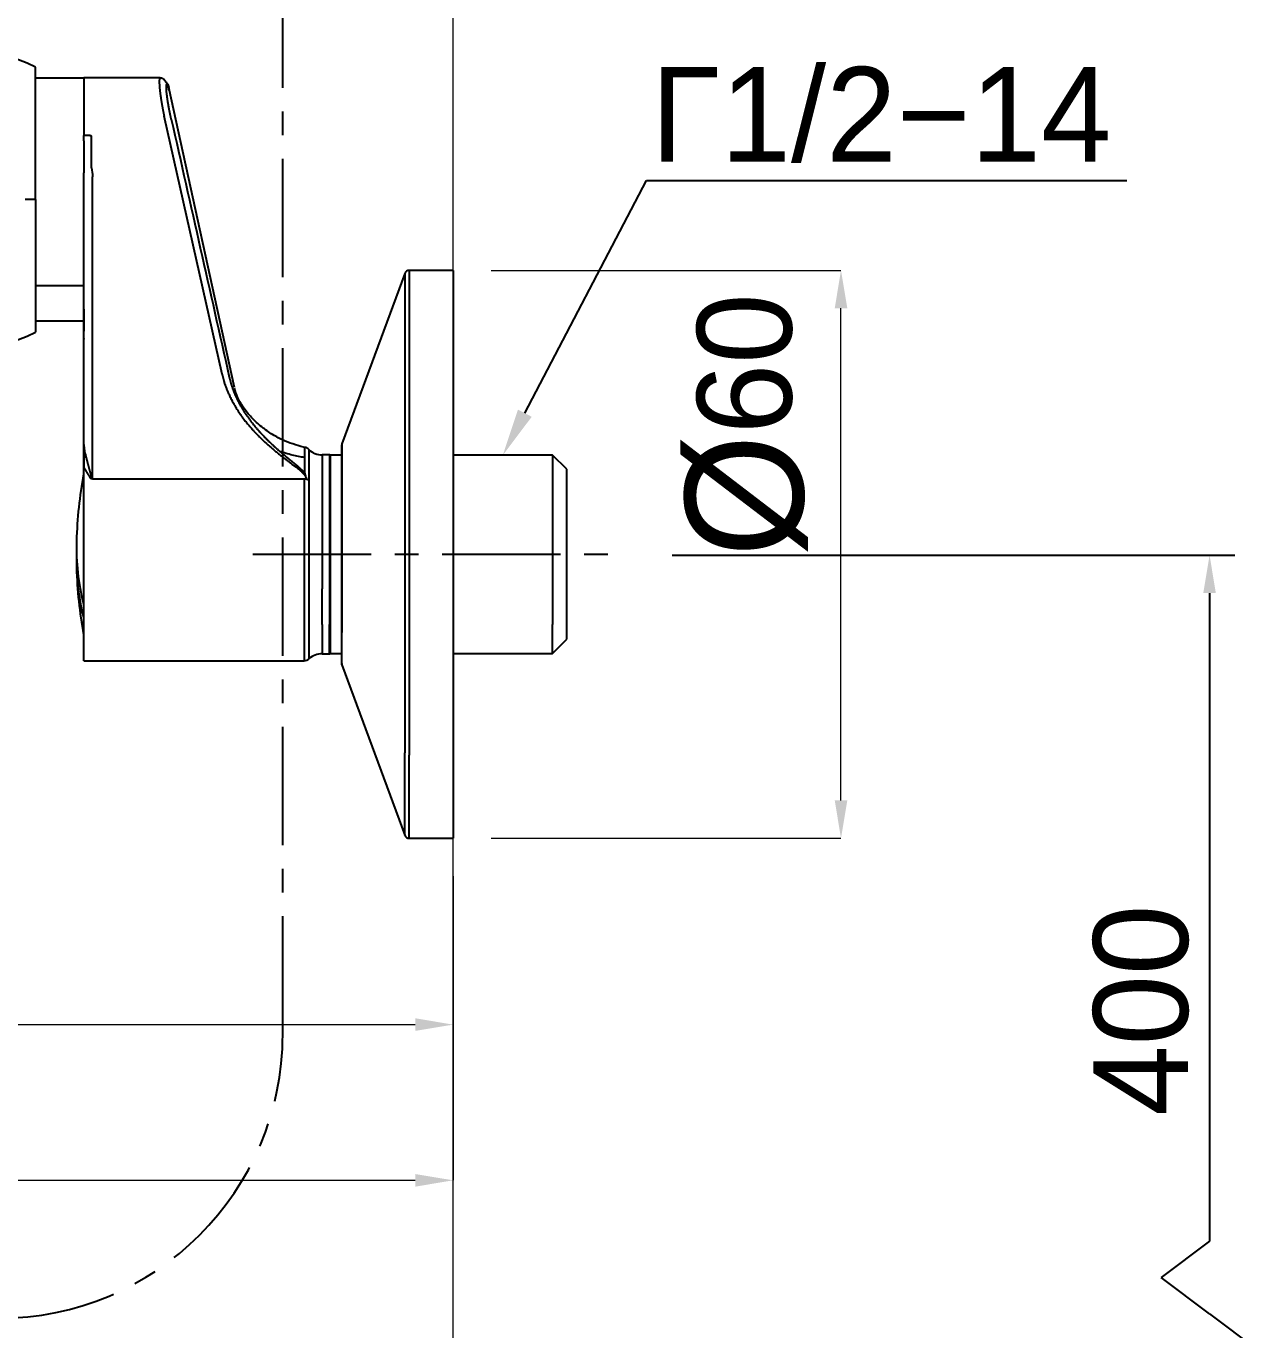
# Model space of a CAD drawing. Extents: x 1171 to 2300, y 0 to 827.
# Drawn here: x 1924.1 to 2054.2, y 131.1 to 268.8 of the extents above; entities that cross this region are included whole.
import ezdxf
from ezdxf import colors
from ezdxf.entities.mleader import LeaderData, LeaderLine
from ezdxf.math import Vec2, Vec3

# ---------------------------------------------------------------- set-up
doc = ezdxf.new("R2010")
doc.units = 0
doc.header["$LTSCALE"] = 10
doc.header["$MEASUREMENT"] = 0
doc.header["$PDMODE"] = 3
doc.header["$PDSIZE"] = -10
doc.linetypes.add('CENTER', pattern=[2, 1.25, -0.25, 0.25, -0.25])
doc.layers.get('0').update_dxf_attribs({"linetype": 'CONTINUOUS'})
doc.layers.get('DEFPOINTS').update_dxf_attribs({"linetype": 'CONTINUOUS'})
doc.layers.add('1', color=7, linetype='CONTINUOUS')
doc.layers.add('치수선', color=7, linetype='CONTINUOUS', lineweight=20)
doc.styles.add('Daelim Dimension', font='')
doc.styles.get("Standard").update_dxf_attribs({"font": 'SYMBOL'})
doc.styles.get('Daelim Dimension').set_extended_font_data('나눔고딕')
doc.dimstyles.new('DEFAULT', dxfattribs={"dimscale": 2, "dimtxt": 2, "dimasz": 2, "dimexe": 0, "dimexo": 2, "dimgap": 1, "dimtad": 1, "dimdec": 1, "dimzin": 9, "dimdsep": 46, "dimtxsty": 'Daelim Dimension', "dimcen": 0.5, "dimclrd": 252, "dimclre": 252, "dimclrt": 3, "dimadec": 1, "dimazin": 0, "dimtfac": 1, "dimtdec": 1, "dimtix": 1, "dimtmove": 0, "dimatfit": 3, "dimfxl": 1, "dimtolj": 1, "dimtzin": 1, "dimlwd": 9, "dimlwe": 9, "dimarcsym": 0})

# ---------------------------------------------------------------- blocks, each defined once
blk = doc.blocks.new('*D3')
at = {"color": 5, "lineweight": 9, "ltscale": 0.5, "transparency": 16777216}
for p, q in [((1973.25, 243), (2010.21, 243)), ((2010.21, 187), (2010.21, 239)), ((1973.25, 183), (2010.21, 183))]:
    blk.add_line(p, q, dxfattribs=at)
at = {"color": 5, "ltscale": 0.5, "transparency": 16777216}
for points in [[(2009.55, 239), (2010.88, 239), (2010.21, 243)], [(2009.55, 187), (2010.88, 187), (2010.21, 183)]]:
    blk.add_solid(points, dxfattribs=at)
at = {"layer": 'DEFPOINTS', "color": 0, "ltscale": 0.5, "transparency": 16777216}
for p in [(1969.25, 243), (2010.21, 243), (1969.25, 183)]:
    blk.add_point(p, dxfattribs=at)
at = {"color": 7, "ltscale": 0.5, "transparency": 16777216, "insert": (2000.23, 226.63), "char_height": 10, "attachment_point": 5, "rotation": 90, "style": 'Daelim Dimension'}
blk.add_mtext('\\A1;{\\H1.25x;\\C256;Ø}60', dxfattribs=at)
blk = doc.blocks.new('*D4')
at = {"color": 5, "lineweight": 9, "ltscale": 0.5, "transparency": 16777216}
for p, q in [((1829.85, 228.28), (1829.85, 163.31)), ((1969.25, 179), (1969.25, 163.31)), ((1833.85, 163.31), (1965.25, 163.31))]:
    blk.add_line(p, q, dxfattribs=at)
at = {"color": 5, "ltscale": 0.5, "transparency": 16777216}
for points in [[(1833.85, 163.98), (1833.85, 162.65), (1829.85, 163.31)], [(1965.25, 163.98), (1965.25, 162.65), (1969.25, 163.31)]]:
    blk.add_solid(points, dxfattribs=at)
at = {"layer": 'DEFPOINTS', "color": 0, "ltscale": 0.5, "transparency": 16777216}
for p in [(1829.85, 232.28), (1969.25, 183), (1969.25, 163.31)]:
    blk.add_point(p, dxfattribs=at)
at = {"color": 7, "ltscale": 0.5, "transparency": 16777216, "insert": (1899.55, 171.01), "char_height": 10, "attachment_point": 5, "style": 'Daelim Dimension'}
blk.add_mtext('\\A1;139.5', dxfattribs=at)
blk = doc.blocks.new('*D5')
at = {"color": 5, "lineweight": 9, "ltscale": 0.5, "transparency": 16777216}
for p, q in [((1787.33, 243.56), (1787.33, 146.86)), ((1969.25, 179), (1969.25, 146.86)), ((1791.33, 146.86), (1965.25, 146.86))]:
    blk.add_line(p, q, dxfattribs=at)
at = {"color": 5, "ltscale": 0.5, "transparency": 16777216}
for points in [[(1791.33, 147.52), (1791.33, 146.19), (1787.33, 146.86)], [(1965.25, 147.52), (1965.25, 146.19), (1969.25, 146.86)]]:
    blk.add_solid(points, dxfattribs=at)
at = {"layer": 'DEFPOINTS', "color": 0, "ltscale": 0.5, "transparency": 16777216}
for p in [(1787.33, 247.56), (1969.25, 183), (1969.25, 146.86)]:
    blk.add_point(p, dxfattribs=at)
at = {"color": 7, "ltscale": 0.5, "transparency": 16777216, "insert": (1878.29, 154.3), "char_height": 10, "attachment_point": 5, "style": 'Daelim Dimension'}
blk.add_mtext('\\A1;182', dxfattribs=at)

msp = doc.modelspace()

# ---------------------------------------------------------------- linework, layer by layer
at = {"ltscale": 0.5}
msp.add_line((1981.25, 204.02), (1981.25, 221.98), dxfattribs=at)
at = {"color": 5, "ltscale": 0.5}
for p, q in [((1992.39, 212.9), (2051.79, 212.9)), ((2049.14, 208.9), (2049.14, 140.43)), ((2049.14, 140.43), (2044.03, 136.6)), ((2049.14, 132.76), (2044.03, 136.6)), ((2049.14, 132.76), (2054.24, 128.92))]:
    msp.add_line(p, q, dxfattribs=at)
msp.add_solid([(2048.47, 208.9), (2049.8, 208.9), (2049.14, 212.9)], dxfattribs=at)
at = {"layer": '1', "color": 1, "linetype": 'CENTER', "lineweight": -3}
for p, q in [((1951.25, 162.28), (1951.25, 399.45)), ((1948.1, 213), (1988.04, 213))]:
    msp.add_line(p, q, dxfattribs=at)
at = {"layer": '1', "color": 7, "linetype": 'Continuous', "lineweight": -3}
for p, q in [((1925.15, 250.48), (1925.15, 264.48)), ((1930.25, 263.3), (1925.15, 263.3)), ((1938.28, 263.33), (1930.25, 263.33)), ((1930.25, 263.33), (1930.25, 259.29)), ((1938.28, 263.33), (1938.28, 263.33)), ((1946.15, 230.61), (1939.21, 262.32)), ((1930.25, 259.29), (1930.25, 257.25)), ((1944.85, 232.02), (1938.72, 259.29)), ((1930.25, 256.7), (1930.25, 257.25)), ((1930.77, 257.25), (1930.25, 257.25)), ((1931.05, 253.84), (1931.05, 257.17)), ((1930.25, 253.33), (1930.25, 253.29)), ((1930.25, 224.6), (1930.25, 252.33)), ((1931.15, 220.96), (1931.15, 252.87)), ((1925.15, 250.48), (1924.04, 250.48)), ((1925.15, 250.48), (1925.15, 236.48)), ((1964.13, 242.67), (1957.5, 224.67)), ((1964.13, 242.67), (1964.13, 192.02)), ((1969.25, 243), (1964.6, 243)), ((1964.6, 243), (1964.6, 191.79)), ((1969.25, 243), (1969.25, 191.79)), ((1925.15, 241.41), (1930.25, 241.41)), ((1925.15, 237.66), (1930.25, 237.66)), ((1930.25, 236.62), (1930.25, 236.58)), ((1930.25, 222.18), (1930.25, 224.6)), ((1957.5, 224.67), (1957.5, 204.75)), ((1956.19, 223.5), (1955.42, 223.5)), ((1955.42, 223.5), (1955.42, 209.35)), ((1956.25, 223.48), (1956.19, 223.5)), ((1956.19, 223.5), (1956.19, 205.58)), ((1957.47, 223.48), (1956.25, 223.48)), ((1956.25, 223.48), (1956.25, 205.59)), ((1957.47, 224.5), (1957.47, 204.87)), ((1979.75, 223.48), (1969.25, 223.48)), ((1981.25, 221.98), (1979.75, 223.48)), ((1979.75, 223.48), (1979.75, 205.59)), ((1930.25, 201.75), (1930.25, 222.18)), ((1930.25, 221.5), (1930.21, 221.5)), ((1930.21, 221.5), (1930.21, 207.74)), ((1953.51, 220.96), (1953.74, 220.96)), ((1953.51, 220.96), (1953.51, 205.05)), ((1954.06, 209.16), (1954.06, 220.8)), ((1954.06, 201.96), (1954.06, 209.16)), ((1955.42, 205.58), (1955.42, 209.35)), ((1930.22, 207.74), (1930.21, 207.74)), ((1930.21, 206.99), (1930.25, 206.99)), ((1930.22, 206.32), (1930.21, 206.32)), ((1930.21, 206.32), (1930.21, 204.5)), ((1955.42, 205.58), (1955.42, 202.5)), ((1956.19, 202.5), (1956.19, 205.58)), ((1956.25, 205.59), (1956.25, 202.52)), ((1979.75, 202.52), (1979.75, 205.59)), ((1930.21, 204.5), (1930.25, 204.5)), ((1953.51, 205.05), (1953.51, 201.75)), ((1957.47, 204.87), (1957.47, 201.5)), ((1957.5, 201.33), (1957.5, 204.75)), ((1979.75, 202.52), (1981.25, 204.02)), ((1956.19, 202.5), (1956.25, 202.52)), ((1956.25, 202.52), (1957.47, 202.52)), ((1969.25, 202.52), (1979.75, 202.52)), ((1930.25, 201.75), (1953.51, 201.75)), ((1955.42, 202.5), (1956.19, 202.5)), ((1957.5, 201.33), (1964.13, 183.33)), ((1964.13, 183.33), (1964.13, 192.02)), ((1964.6, 183), (1964.6, 191.79)), ((1969.25, 191.79), (1969.25, 183)), ((1964.6, 183), (1969.25, 183))]:
    msp.add_line(p, q, dxfattribs=at)
for centre, radius, start, end in [((1917.65, 249.28), 16.95, 63.732, 116.268), ((1964.6, 242.5), 0.5, 90, 159.7751), ((1917.65, 251.67), 16.95, 243.732, 296.268), ((1957.97, 224.5), 0.5, 159.7751, 180), ((1955.42, 225.5), 2, 225.2219, 270), ((1977.45, 213), 48, 169.8001, 178.3117), ((1977.45, 213), 48, 181.6883, 190.1999), ((1953.51, 202.55), 0.8, 270, 312.9338), ((1955.42, 200.5), 2, 90, 132.9311), ((1957.97, 201.5), 0.5, 180, 200.2249), ((1964.6, 183.5), 0.5, 200.2249, 270)]:
    msp.add_arc(centre, radius, start, end, dxfattribs=at)
at = {"layer": '1', "color": 1, "linetype": 'CENTER', "lineweight": -3}
msp.add_arc((1921.25, 162.28), 30, 270, 0, dxfattribs=at)
at = {"layer": '1', "color": 7, "linetype": 'Continuous', "lineweight": -3}
for centre, major_axis, start_param, end_param in [((1953.51, 220.39), (-0.8, 0), 4.040081, 4.712389), ((1977.45, 213.71), (47.99, 0), 3.120757, 3.318404), ((1977.45, 212.29), (47.99, 0), 3.120757, 3.318404), ((1957.97, 204.87), (-0.5, 0), 6.28316, 6.636176)]:
    msp.add_ellipse(centre, major_axis=major_axis, ratio=0.707107, start_param=start_param, end_param=end_param, dxfattribs=at)
for points, knots in [([(1938.28, 263.33), (1938.27, 263.33), (1938.26, 263.32), (1938.24, 263.29), (1938.23, 263.24), (1938.22, 263.2), (1938.22, 263.18), (1938.22, 263.16), (1938.22, 263.15), (1938.22, 263.13), (1938.22, 263.11), (1938.21, 263.09), (1938.21, 263.07), (1938.21, 263.05), (1938.21, 263.03), (1938.21, 263.01), (1938.21, 262.98), (1938.21, 262.96), (1938.21, 262.93), (1938.21, 262.91), (1938.21, 262.88), (1938.21, 262.85), (1938.21, 262.82), (1938.21, 262.79), (1938.21, 262.77), (1938.21, 262.73), (1938.22, 262.7), (1938.22, 262.67), (1938.22, 262.64), (1938.22, 262.6), (1938.22, 262.57), (1938.22, 262.53), (1938.23, 262.5), (1938.23, 262.46), (1938.23, 262.42), (1938.23, 262.39), (1938.24, 262.35), (1938.24, 262.31), (1938.25, 262.27), (1938.25, 262.22), (1938.25, 262.18), (1938.26, 262.14), (1938.26, 262.09), (1938.27, 262.05), (1938.27, 262), (1938.28, 261.96), (1938.28, 261.91), (1938.29, 261.86), (1938.29, 261.82), (1938.3, 261.77), (1938.31, 261.72), (1938.31, 261.67), (1938.32, 261.62), (1938.33, 261.56), (1938.33, 261.51), (1938.34, 261.46), (1938.35, 261.41), (1938.36, 261.35), (1938.36, 261.3), (1938.37, 261.24), (1938.38, 261.18), (1938.39, 261.13), (1938.4, 261.07), (1938.41, 261.01), (1938.42, 260.95), (1938.43, 260.89), (1938.44, 260.83), (1938.45, 260.77), (1938.46, 260.71), (1938.47, 260.65), (1938.48, 260.58), (1938.49, 260.52), (1938.5, 260.46), (1938.51, 260.39), (1938.52, 260.33), (1938.53, 260.26), (1938.55, 260.2), (1938.56, 260.13), (1938.57, 260.06), (1938.58, 259.99), (1938.6, 259.92), (1938.61, 259.86), (1938.62, 259.79), (1938.64, 259.72), (1938.65, 259.65), (1938.67, 259.57), (1938.68, 259.5), (1938.69, 259.43), (1938.71, 259.36), (1938.72, 259.31), (1938.72, 259.29)], [0, 0, 0, 0, 0.04013, 0.102668, 0.16906, 0.178916, 0.188772, 0.198626, 0.208478, 0.218329, 0.228179, 0.238027, 0.247874, 0.25772, 0.267564, 0.277407, 0.287249, 0.297089, 0.306928, 0.316765, 0.3266, 0.336434, 0.346265, 0.356095, 0.365923, 0.375749, 0.385573, 0.395395, 0.405215, 0.415033, 0.424849, 0.434662, 0.444474, 0.454283, 0.46409, 0.473894, 0.483697, 0.493497, 0.503296, 0.513092, 0.522886, 0.532678, 0.542468, 0.552256, 0.562042, 0.571826, 0.581608, 0.591389, 0.601167, 0.610944, 0.620719, 0.630492, 0.640263, 0.650032, 0.659799, 0.669565, 0.679328, 0.68909, 0.69885, 0.708608, 0.718363, 0.728117, 0.737869, 0.747618, 0.757366, 0.767111, 0.776855, 0.786595, 0.796333, 0.806069, 0.815801, 0.825531, 0.835258, 0.844981, 0.854701, 0.864417, 0.874129, 0.883838, 0.893543, 0.903244, 0.91294, 0.922633, 0.93232, 0.942004, 0.951682, 0.961356, 0.971025, 0.980688, 0.990347, 1, 1, 1, 1]), ([(1939.48, 258.99), (1939.48, 259), (1939.47, 259.02), (1939.46, 259.06), (1939.45, 259.09), (1939.45, 259.13), (1939.44, 259.16), (1939.43, 259.2), (1939.42, 259.23), (1939.42, 259.27), (1939.41, 259.3), (1939.4, 259.33), (1939.4, 259.36), (1939.39, 259.4), (1939.38, 259.43), (1939.38, 259.46), (1939.37, 259.49), (1939.36, 259.52), (1939.36, 259.55), (1939.35, 259.58), (1939.35, 259.6), (1939.34, 259.63), (1939.33, 259.66), (1939.33, 259.69), (1939.32, 259.71), (1939.32, 259.74), (1939.31, 259.77), (1939.31, 259.79), (1939.3, 259.82), (1939.3, 259.84), (1939.29, 259.86), (1939.29, 259.89), (1939.28, 259.91), (1939.28, 259.94), (1939.27, 259.96), (1939.27, 259.98), (1939.27, 260), (1939.26, 260.02), (1939.26, 260.05), (1939.25, 260.07), (1939.25, 260.09), (1939.25, 260.11), (1939.24, 260.13), (1939.24, 260.15), (1939.23, 260.16), (1939.23, 260.18), (1939.23, 260.2), (1939.22, 260.22), (1939.22, 260.24), (1939.22, 260.25), (1939.22, 260.27), (1939.21, 260.29), (1939.21, 260.3), (1939.21, 260.32), (1939.2, 260.33), (1939.2, 260.35), (1939.2, 260.36), (1939.2, 260.38), (1939.19, 260.39), (1939.19, 260.41), (1939.19, 260.42), (1939.19, 260.43), (1939.18, 260.45), (1939.18, 260.46), (1939.18, 260.47), (1939.18, 260.48), (1939.17, 260.5), (1939.17, 260.51), (1939.17, 260.52), (1939.17, 260.53), (1939.17, 260.54), (1939.17, 260.55), (1939.16, 260.56), (1939.16, 260.57), (1939.16, 260.58), (1939.16, 260.59), (1939.16, 260.6), (1939.16, 260.6), (1939.15, 260.61), (1939.15, 260.62), (1939.15, 260.63), (1939.15, 260.63), (1939.15, 260.64), (1939.15, 260.65), (1939.15, 260.65), (1939.15, 260.66), (1939.14, 260.69), (1939.13, 260.76), (1939.12, 260.85), (1939.1, 260.95), (1939.09, 261.05), (1939.07, 261.16), (1939.06, 261.26), (1939.04, 261.37), (1939.03, 261.48), (1939.02, 261.59), (1939, 261.7), (1938.99, 261.81), (1938.99, 261.92), (1938.98, 262.03), (1938.97, 262.13), (1938.97, 262.23), (1938.97, 262.31), (1938.97, 262.39), (1938.97, 262.46), (1938.98, 262.52), (1938.98, 262.57), (1938.99, 262.61), (1938.99, 262.63), (1938.99, 262.64), (1939, 262.66), (1939, 262.67), (1939, 262.69), (1939.01, 262.7), (1939.02, 262.71), (1939.03, 262.73), (1939.05, 262.73), (1939.07, 262.72), (1939.1, 262.67), (1939.14, 262.6), (1939.17, 262.49), (1939.19, 262.39), (1939.21, 262.34), (1939.21, 262.33)], [0, 0, 0, 0, 0.003982, 0.007927, 0.011835, 0.015705, 0.019538, 0.023334, 0.027092, 0.030813, 0.034496, 0.038142, 0.041751, 0.045322, 0.048855, 0.052351, 0.05581, 0.059231, 0.062614, 0.06596, 0.069268, 0.072539, 0.075772, 0.078967, 0.082125, 0.085245, 0.088328, 0.091372, 0.094379, 0.097348, 0.10028, 0.103173, 0.106029, 0.108848, 0.111628, 0.114371, 0.117075, 0.119742, 0.122372, 0.124963, 0.127517, 0.130032, 0.13251, 0.13495, 0.137352, 0.139717, 0.142043, 0.144332, 0.146582, 0.148795, 0.15097, 0.153107, 0.155206, 0.157267, 0.159291, 0.161276, 0.163223, 0.165133, 0.167005, 0.168838, 0.170634, 0.172392, 0.174112, 0.175794, 0.177438, 0.179045, 0.180613, 0.182143, 0.183636, 0.18509, 0.186507, 0.187886, 0.189226, 0.190529, 0.191794, 0.193021, 0.19421, 0.195361, 0.196474, 0.197549, 0.198587, 0.199586, 0.200547, 0.201471, 0.202357, 0.203204, 0.204014, 0.216688, 0.230263, 0.244738, 0.260113, 0.27639, 0.293567, 0.311647, 0.330629, 0.350514, 0.371304, 0.393001, 0.415606, 0.441112, 0.466241, 0.490992, 0.515365, 0.539358, 0.562972, 0.586205, 0.609058, 0.631531, 0.638327, 0.646405, 0.655767, 0.666413, 0.678343, 0.691559, 0.706061, 0.72185, 0.765579, 0.809351, 0.853177, 0.90075, 0.948401, 0.996123, 1, 1, 1, 1]), ([(1930.25, 256.7), (1930.25, 256.69), (1930.25, 256.67), (1930.25, 256.64), (1930.25, 256.6), (1930.25, 256.56), (1930.25, 256.53), (1930.25, 256.49), (1930.25, 256.45), (1930.25, 256.41), (1930.25, 256.37), (1930.25, 256.33), (1930.25, 256.29), (1930.25, 256.25), (1930.25, 256.21), (1930.25, 256.16), (1930.25, 256.12), (1930.25, 256.07), (1930.25, 255.98), (1930.25, 255.85), (1930.25, 255.66), (1930.25, 255.46), (1930.25, 255.25), (1930.25, 255.04), (1930.25, 254.83), (1930.25, 254.6), (1930.25, 254.41), (1930.25, 254.27), (1930.25, 254.18), (1930.25, 254.09), (1930.25, 253.99), (1930.25, 253.89), (1930.25, 253.78), (1930.25, 253.68), (1930.25, 253.57), (1930.25, 253.45), (1930.25, 253.37), (1930.25, 253.33)], [0, 0, 0, 0, 0.009223, 0.018721, 0.028492, 0.038538, 0.048855, 0.059446, 0.070309, 0.081447, 0.092861, 0.104552, 0.11652, 0.128766, 0.14129, 0.154094, 0.167177, 0.18054, 0.194182, 0.243251, 0.298089, 0.358663, 0.424863, 0.483853, 0.548132, 0.617663, 0.692392, 0.718669, 0.745946, 0.774222, 0.803496, 0.833765, 0.865029, 0.897286, 0.930535, 0.964773, 1, 1, 1, 1]), ([(1931.05, 257.17), (1931.05, 257.18), (1931.05, 257.18), (1931.04, 257.18), (1931.03, 257.19), (1931.03, 257.19), (1931.02, 257.2), (1931.01, 257.2), (1930.99, 257.21), (1930.98, 257.22), (1930.96, 257.22), (1930.95, 257.23), (1930.93, 257.23), (1930.92, 257.24), (1930.9, 257.24), (1930.88, 257.24), (1930.85, 257.25), (1930.82, 257.25), (1930.8, 257.25), (1930.78, 257.25), (1930.77, 257.25)], [0, 0, 0, 0, 0.022136, 0.048385, 0.078918, 0.11396, 0.153817, 0.198885, 0.249659, 0.308634, 0.363622, 0.414135, 0.459647, 0.499645, 0.572667, 0.649661, 0.730787, 0.816168, 0.905888, 1, 1, 1, 1]), ([(1930.25, 252.33), (1930.25, 252.43), (1930.25, 252.65), (1930.25, 252.97), (1930.25, 253.19), (1930.25, 253.29)], [0, 0, 0, 0, 0.278475, 0.639237, 1, 1, 1, 1]), ([(1930.25, 238.89), (1930.25, 238.89), (1930.25, 238.88), (1930.25, 238.86), (1930.25, 238.84), (1930.25, 238.82), (1930.25, 238.8), (1930.25, 238.78), (1930.25, 238.75), (1930.25, 238.73), (1930.25, 238.71), (1930.25, 238.68), (1930.25, 238.66), (1930.25, 238.63), (1930.25, 238.6), (1930.25, 238.58), (1930.25, 238.55), (1930.25, 238.52), (1930.25, 238.46), (1930.25, 238.38), (1930.25, 238.25), (1930.25, 238.11), (1930.25, 237.97), (1930.25, 237.82), (1930.25, 237.67), (1930.25, 237.51), (1930.25, 237.38), (1930.25, 237.27), (1930.25, 237.21), (1930.25, 237.14), (1930.25, 237.07), (1930.25, 237), (1930.25, 236.93), (1930.25, 236.85), (1930.25, 236.78), (1930.25, 236.7), (1930.25, 236.64), (1930.25, 236.62)], [0, 0, 0, 0, 0.009223, 0.018721, 0.028492, 0.038538, 0.048855, 0.059446, 0.070309, 0.081447, 0.092861, 0.104552, 0.11652, 0.128766, 0.14129, 0.154094, 0.167177, 0.18054, 0.194182, 0.243251, 0.298089, 0.358663, 0.424863, 0.483853, 0.548132, 0.617663, 0.692392, 0.718669, 0.745946, 0.774222, 0.803496, 0.833765, 0.865029, 0.897286, 0.930535, 0.964773, 1, 1, 1, 1]), ([(1944.85, 232.02), (1944.85, 232), (1944.86, 231.96), (1944.88, 231.9), (1944.89, 231.84), (1944.91, 231.77), (1944.93, 231.71), (1944.95, 231.64), (1944.96, 231.57), (1944.98, 231.5), (1945, 231.43), (1945.02, 231.36), (1945.05, 231.27), (1945.09, 231.13), (1945.17, 230.9), (1945.25, 230.67), (1945.33, 230.46), (1945.39, 230.31), (1945.46, 230.14), (1945.54, 229.96), (1945.63, 229.77), (1945.73, 229.56), (1945.82, 229.37), (1945.93, 229.17), (1946.06, 228.93), (1946.24, 228.61), (1946.49, 228.22), (1946.79, 227.76), (1947.07, 227.38), (1947.3, 227.08), (1947.45, 226.89), (1947.61, 226.7), (1947.75, 226.54), (1947.88, 226.38), (1948, 226.25), (1948.13, 226.11), (1948.24, 225.98), (1948.38, 225.83), (1948.56, 225.65), (1948.83, 225.38), (1949.26, 224.95), (1949.74, 224.52), (1950.18, 224.14), (1950.5, 223.88), (1950.8, 223.63), (1951.06, 223.43), (1951.26, 223.28), (1951.41, 223.16), (1951.55, 223.06), (1951.69, 222.95), (1951.83, 222.85), (1951.95, 222.75), (1952.06, 222.67), (1952.15, 222.6), (1952.24, 222.53), (1952.33, 222.46), (1952.44, 222.38), (1952.54, 222.31), (1952.64, 222.23), (1952.74, 222.16), (1952.85, 222.07), (1952.96, 221.99), (1953.05, 221.9), (1953.13, 221.84), (1953.19, 221.79), (1953.25, 221.73), (1953.32, 221.66), (1953.39, 221.58), (1953.46, 221.5), (1953.52, 221.43), (1953.57, 221.36), (1953.6, 221.3), (1953.63, 221.26), (1953.65, 221.23), (1953.66, 221.2), (1953.68, 221.16), (1953.7, 221.13), (1953.71, 221.1), (1953.72, 221.07), (1953.73, 221.05), (1953.73, 221.04)], [0, 0, 0, 0, 0.004684, 0.009476, 0.014375, 0.019382, 0.024496, 0.029718, 0.035047, 0.040485, 0.04603, 0.051683, 0.057444, 0.067043, 0.085266, 0.112119, 0.123116, 0.135283, 0.148617, 0.163121, 0.178795, 0.195637, 0.213649, 0.226659, 0.246334, 0.272673, 0.305672, 0.346886, 0.389561, 0.406991, 0.424411, 0.441819, 0.459213, 0.467328, 0.485624, 0.494827, 0.506435, 0.520958, 0.535472, 0.558378, 0.599185, 0.65795, 0.686487, 0.713587, 0.739249, 0.76347, 0.776563, 0.788824, 0.800249, 0.810837, 0.822792, 0.83317, 0.841973, 0.849199, 0.854849, 0.863567, 0.872043, 0.880279, 0.888274, 0.896024, 0.903933, 0.915463, 0.9231, 0.929289, 0.934031, 0.940098, 0.946585, 0.953492, 0.960804, 0.968508, 0.974361, 0.978973, 0.982352, 0.984503, 0.987394, 0.99016, 0.992802, 0.995323, 0.997721, 1, 1, 1, 1]), ([(1945.61, 231.71), (1945.61, 231.69), (1945.62, 231.66), (1945.63, 231.61), (1945.64, 231.57), (1945.65, 231.52), (1945.66, 231.47), (1945.68, 231.42), (1945.69, 231.38), (1945.7, 231.33), (1945.71, 231.28), (1945.73, 231.23), (1945.74, 231.19), (1945.75, 231.14), (1945.77, 231.09), (1945.78, 231.04), (1945.79, 231), (1945.81, 230.95), (1945.82, 230.9), (1945.84, 230.85), (1945.85, 230.8), (1945.87, 230.76), (1945.89, 230.71), (1945.9, 230.66), (1945.92, 230.61), (1945.94, 230.56), (1945.95, 230.51), (1945.97, 230.47), (1945.99, 230.42), (1946.01, 230.37), (1946.02, 230.32), (1946.04, 230.27), (1946.06, 230.22), (1946.08, 230.17), (1946.1, 230.12), (1946.12, 230.08), (1946.14, 230.03), (1946.16, 229.98), (1946.18, 229.93), (1946.2, 229.88), (1946.22, 229.83), (1946.24, 229.78), (1946.27, 229.73), (1946.29, 229.68), (1946.31, 229.63), (1946.33, 229.58), (1946.36, 229.54), (1946.38, 229.49), (1946.4, 229.44), (1946.43, 229.39), (1946.45, 229.34), (1946.48, 229.29), (1946.5, 229.24), (1946.53, 229.19), (1946.55, 229.14), (1946.58, 229.09), (1946.6, 229.04), (1946.63, 228.99), (1946.65, 228.94), (1946.68, 228.89), (1946.71, 228.84), (1946.74, 228.79), (1946.76, 228.74), (1946.79, 228.69), (1946.82, 228.65), (1946.85, 228.6), (1946.88, 228.55), (1946.91, 228.5), (1946.94, 228.45), (1946.97, 228.4), (1947, 228.35), (1947.03, 228.3), (1947.06, 228.25), (1947.09, 228.2), (1947.12, 228.15), (1947.15, 228.1), (1947.18, 228.05), (1947.21, 228), (1947.25, 227.95), (1947.28, 227.9), (1947.31, 227.86), (1947.34, 227.81), (1947.38, 227.76), (1947.41, 227.71), (1947.44, 227.66), (1947.48, 227.61), (1947.53, 227.54), (1947.59, 227.46), (1947.66, 227.36), (1947.74, 227.25), (1947.81, 227.15), (1947.89, 227.04), (1947.97, 226.94), (1948.06, 226.83), (1948.14, 226.73), (1948.23, 226.62), (1948.31, 226.52), (1948.4, 226.41), (1948.49, 226.31), (1948.58, 226.2), (1948.68, 226.1), (1948.77, 225.99), (1948.87, 225.88), (1948.97, 225.78), (1949.06, 225.67), (1949.17, 225.56), (1949.27, 225.46), (1949.37, 225.35), (1949.48, 225.25), (1949.58, 225.14), (1949.69, 225.03), (1949.8, 224.93), (1949.91, 224.82), (1950.02, 224.72), (1950.13, 224.61), (1950.25, 224.51), (1950.36, 224.4), (1950.48, 224.3), (1950.6, 224.19), (1950.71, 224.09), (1950.83, 223.98), (1950.91, 223.91), (1950.95, 223.88)], [0, 0, 0, 0, 0.005367, 0.010748, 0.016142, 0.021551, 0.026973, 0.032409, 0.037859, 0.043322, 0.048798, 0.054288, 0.05979, 0.065306, 0.070835, 0.076377, 0.081932, 0.0875, 0.09308, 0.098673, 0.104279, 0.109897, 0.115527, 0.12117, 0.126824, 0.132491, 0.13817, 0.143861, 0.149564, 0.155279, 0.161005, 0.166743, 0.172493, 0.178254, 0.184026, 0.189809, 0.195604, 0.20141, 0.207226, 0.213054, 0.218892, 0.224741, 0.230601, 0.236471, 0.242352, 0.248243, 0.254145, 0.260056, 0.265978, 0.271909, 0.277851, 0.283802, 0.289763, 0.295734, 0.301715, 0.307705, 0.313704, 0.319712, 0.32573, 0.331757, 0.337793, 0.343838, 0.349892, 0.355955, 0.362026, 0.368105, 0.374193, 0.380289, 0.386393, 0.392505, 0.398625, 0.404752, 0.410886, 0.417028, 0.423177, 0.429333, 0.435496, 0.441666, 0.447842, 0.454024, 0.460213, 0.466408, 0.472608, 0.478815, 0.485027, 0.491245, 0.497468, 0.510545, 0.523723, 0.537, 0.550372, 0.56384, 0.577399, 0.591049, 0.604786, 0.61861, 0.632516, 0.646504, 0.660571, 0.674715, 0.688933, 0.703222, 0.717581, 0.732006, 0.746495, 0.761046, 0.775655, 0.790321, 0.805039, 0.819807, 0.834622, 0.849482, 0.864382, 0.879321, 0.894297, 0.909308, 0.924351, 0.939426, 0.95453, 0.969662, 0.984819, 1, 1, 1, 1]), ([(1953.73, 224.27), (1952.94, 224.44), (1951.76, 224.8), (1950.27, 225.57), (1949.1, 226.36), (1948.02, 227.34), (1947.11, 228.45), (1946.45, 229.6), (1946.22, 230.25), (1946.16, 230.56)], [0, 0, 0, 0, 0.174316, 0.279304, 0.396979, 0.527752, 0.671883, 0.829287, 1, 1, 1, 1]), ([(1930.25, 224.6), (1930.25, 224.5), (1930.26, 224.4), (1930.27, 224.2), (1930.29, 224.1), (1930.32, 223.9), (1930.34, 223.8), (1930.39, 223.59), (1930.42, 223.48), (1930.45, 223.38)], [0, 0, 0, 0, 0.25, 0.25, 0.5, 0.5, 0.75, 0.75, 1, 1, 1, 1]), ([(1930.25, 224.43), (1930.25, 224.42), (1930.25, 224.39), (1930.25, 224.33), (1930.25, 224.22), (1930.25, 224.09), (1930.25, 223.98), (1930.25, 223.89), (1930.25, 223.81), (1930.25, 223.73), (1930.25, 223.65), (1930.25, 223.58), (1930.25, 223.51), (1930.25, 223.43), (1930.25, 223.34), (1930.25, 223.26), (1930.25, 223.2), (1930.25, 223.17)], [0, 0, 0, 0, 0.019143, 0.077518, 0.139519, 0.279367, 0.37252, 0.419224, 0.489513, 0.55589, 0.618354, 0.676885, 0.731448, 0.799479, 0.866943, 0.933799, 1, 1, 1, 1]), ([(1930.25, 223.17), (1930.29, 223.2), (1930.33, 223.24), (1930.4, 223.3), (1930.43, 223.34), (1930.45, 223.38)], [0, 0, 0, 0, 0.5, 0.5, 1, 1, 1, 1]), ([(1930.25, 223.17), (1930.25, 223), (1930.25, 222.84), (1930.25, 222.5), (1930.25, 222.34), (1930.25, 222.18)], [0, 0, 0, 0, 0.5, 0.5, 1, 1, 1, 1]), ([(1930.45, 223.38), (1930.46, 223.36), (1930.46, 223.33), (1930.47, 223.29), (1930.48, 223.25), (1930.49, 223.21), (1930.5, 223.17), (1930.51, 223.12), (1930.52, 223.08), (1930.53, 223.04), (1930.54, 223), (1930.56, 222.95), (1930.57, 222.91), (1930.58, 222.87), (1930.59, 222.83), (1930.6, 222.79), (1930.61, 222.75), (1930.62, 222.7), (1930.63, 222.66), (1930.64, 222.62), (1930.65, 222.58), (1930.66, 222.54), (1930.67, 222.5), (1930.69, 222.46), (1930.7, 222.42), (1930.71, 222.38), (1930.72, 222.34), (1930.73, 222.3), (1930.74, 222.25), (1930.75, 222.2), (1930.77, 222.15), (1930.78, 222.09), (1930.8, 222.03), (1930.82, 221.96), (1930.84, 221.89), (1930.86, 221.82), (1930.88, 221.74), (1930.9, 221.66), (1930.92, 221.57), (1930.95, 221.48), (1930.97, 221.38), (1931, 221.28), (1931.03, 221.18), (1931.06, 221.07), (1931.08, 221), (1931.09, 220.96)], [0, 0, 0, 0, 0.019214, 0.038334, 0.05736, 0.076292, 0.09513, 0.113874, 0.132525, 0.151081, 0.169544, 0.187913, 0.206187, 0.224369, 0.242456, 0.260449, 0.278349, 0.296155, 0.313867, 0.331485, 0.349009, 0.36644, 0.383777, 0.401021, 0.41817, 0.432613, 0.448597, 0.466123, 0.485191, 0.505801, 0.527953, 0.551647, 0.576884, 0.603662, 0.631982, 0.661845, 0.693249, 0.726196, 0.760685, 0.796715, 0.834288, 0.873403, 0.91406, 0.956259, 1, 1, 1, 1]), ([(1950.95, 223.88), (1950.97, 223.87), (1950.99, 223.85), (1951.03, 223.82), (1951.06, 223.79), (1951.1, 223.75), (1951.14, 223.72), (1951.18, 223.69), (1951.21, 223.66), (1951.25, 223.63), (1951.29, 223.6), (1951.32, 223.57), (1951.36, 223.54), (1951.39, 223.51), (1951.43, 223.48), (1951.47, 223.45), (1951.5, 223.42), (1951.54, 223.38), (1951.58, 223.35), (1951.61, 223.32), (1951.65, 223.29), (1951.68, 223.26), (1951.72, 223.23), (1951.76, 223.2), (1951.79, 223.17), (1951.83, 223.14), (1951.87, 223.11), (1951.9, 223.08), (1951.94, 223.05), (1951.98, 223.02), (1952.01, 223), (1952.05, 222.97), (1952.08, 222.94), (1952.12, 222.91), (1952.16, 222.88), (1952.19, 222.85), (1952.23, 222.82), (1952.26, 222.79), (1952.3, 222.76), (1952.34, 222.73), (1952.37, 222.7), (1952.42, 222.67), (1952.47, 222.62), (1952.53, 222.57), (1952.59, 222.53), (1952.64, 222.48), (1952.7, 222.43), (1952.76, 222.38), (1952.81, 222.34), (1952.86, 222.29), (1952.91, 222.24), (1952.97, 222.2), (1953.02, 222.15), (1953.07, 222.1), (1953.12, 222.05), (1953.17, 222), (1953.23, 221.95), (1953.28, 221.89), (1953.33, 221.84), (1953.39, 221.78), (1953.44, 221.72), (1953.49, 221.67), (1953.54, 221.61), (1953.58, 221.57), (1953.59, 221.55)], [0, 0, 0, 0, 0.013755, 0.02748, 0.041176, 0.054843, 0.068485, 0.082101, 0.095693, 0.109261, 0.122807, 0.136332, 0.149836, 0.163321, 0.176785, 0.190231, 0.203658, 0.217067, 0.230458, 0.243829, 0.257181, 0.270512, 0.283823, 0.297112, 0.31038, 0.323626, 0.336849, 0.350049, 0.363225, 0.376378, 0.389507, 0.40261, 0.415689, 0.428744, 0.441774, 0.454779, 0.467759, 0.480716, 0.493647, 0.506555, 0.519438, 0.532296, 0.554212, 0.575834, 0.597167, 0.618216, 0.638985, 0.659478, 0.679699, 0.699654, 0.719346, 0.738781, 0.757962, 0.776894, 0.798748, 0.820698, 0.842745, 0.864893, 0.887143, 0.909497, 0.931957, 0.954526, 0.977206, 1, 1, 1, 1]), ([(1953.58, 223.23), (1953.14, 223.29), (1952.7, 223.37), (1951.82, 223.59), (1951.38, 223.72), (1950.95, 223.88)], [0, 0, 0, 0, 0.5, 0.5, 1, 1, 1, 1]), ([(1953.58, 223.23), (1953.58, 223.24), (1953.58, 223.25), (1953.58, 223.27), (1953.58, 223.3), (1953.58, 223.32), (1953.58, 223.34), (1953.58, 223.36), (1953.58, 223.39), (1953.58, 223.41), (1953.58, 223.43), (1953.58, 223.45), (1953.58, 223.48), (1953.58, 223.5), (1953.58, 223.52), (1953.58, 223.55), (1953.58, 223.57), (1953.58, 223.6), (1953.58, 223.62), (1953.58, 223.64), (1953.58, 223.67), (1953.58, 223.69), (1953.58, 223.71), (1953.58, 223.74), (1953.58, 223.76), (1953.58, 223.78), (1953.58, 223.81), (1953.58, 223.83), (1953.58, 223.85), (1953.58, 223.87), (1953.59, 223.89), (1953.59, 223.92), (1953.59, 223.94), (1953.59, 223.96), (1953.59, 223.98), (1953.59, 224), (1953.59, 224.02), (1953.59, 224.04), (1953.59, 224.06), (1953.59, 224.08), (1953.59, 224.09), (1953.59, 224.11), (1953.59, 224.13), (1953.59, 224.15), (1953.59, 224.16), (1953.59, 224.18), (1953.59, 224.19), (1953.6, 224.2), (1953.6, 224.22), (1953.6, 224.23), (1953.6, 224.24), (1953.6, 224.25), (1953.6, 224.26), (1953.6, 224.27), (1953.6, 224.28), (1953.6, 224.28), (1953.6, 224.29), (1953.6, 224.29), (1953.6, 224.3), (1953.61, 224.3), (1953.61, 224.3), (1953.61, 224.3), (1953.61, 224.3)], [0, 0, 0, 0, 0.01026, 0.02074, 0.031442, 0.042364, 0.053506, 0.064869, 0.076453, 0.088258, 0.100284, 0.112531, 0.125, 0.137691, 0.150604, 0.16374, 0.1771, 0.190684, 0.204494, 0.218529, 0.232792, 0.247281, 0.261996, 0.276939, 0.292108, 0.307503, 0.323125, 0.338974, 0.355049, 0.37135, 0.387877, 0.40463, 0.421609, 0.438814, 0.456245, 0.473901, 0.491783, 0.50989, 0.528222, 0.546779, 0.56556, 0.584567, 0.603797, 0.623252, 0.642931, 0.662834, 0.682959, 0.703306, 0.723873, 0.744659, 0.765663, 0.786883, 0.808317, 0.829964, 0.851823, 0.873891, 0.89617, 0.918659, 0.941361, 0.964276, 0.987407, 1, 1, 1, 1]), ([(1953.59, 221.55), (1953.59, 221.72), (1953.59, 221.88), (1953.59, 222.19), (1953.58, 222.33), (1953.58, 222.54), (1953.58, 222.61), (1953.58, 222.74), (1953.58, 222.81), (1953.58, 222.9), (1953.58, 222.94), (1953.58, 223), (1953.58, 223.03), (1953.58, 223.12), (1953.58, 223.17), (1953.58, 223.23)], [0, 0, 0, 0, 0.25, 0.25, 0.5, 0.5, 0.625, 0.625, 0.75, 0.75, 0.8125, 0.8125, 0.875, 0.875, 1, 1, 1, 1]), ([(1954.01, 224.08), (1954.01, 224.08), (1954.01, 224.08), (1954.01, 224.08), (1954.01, 224.07), (1954.01, 224.06), (1954.01, 224.04), (1954.01, 224.02), (1954.01, 224), (1954.01, 223.98), (1954.02, 223.95), (1954.02, 223.92), (1954.02, 223.89), (1954.02, 223.85), (1954.02, 223.81), (1954.02, 223.77), (1954.02, 223.73), (1954.02, 223.69), (1954.02, 223.64), (1954.02, 223.59), (1954.02, 223.54), (1954.02, 223.49), (1954.02, 223.43), (1954.02, 223.38), (1954.02, 223.32), (1954.02, 223.26), (1954.02, 223.2), (1954.02, 223.14), (1954.02, 223.07), (1954.02, 223.01), (1954.02, 222.94), (1954.02, 222.88), (1954.02, 222.81), (1954.02, 222.74), (1954.02, 222.67), (1954.02, 222.6), (1954.02, 222.53), (1954.02, 222.46), (1954.02, 222.38), (1954.02, 222.31), (1954.02, 222.24), (1954.02, 222.16), (1954.02, 222.09), (1954.02, 222.02), (1954.02, 221.94), (1954.02, 221.87), (1954.02, 221.79), (1954.02, 221.72), (1954.02, 221.64), (1954.02, 221.57), (1954.02, 221.49), (1954.02, 221.42), (1954.02, 221.34), (1954.02, 221.27), (1954.02, 221.2), (1954.02, 221.12), (1954.01, 221.05), (1954.01, 220.98), (1954.01, 220.91), (1954.01, 220.86), (1954.01, 220.83)], [0, 0, 0, 0, 0.016561, 0.039331, 0.061903, 0.084277, 0.106453, 0.12843, 0.150209, 0.171791, 0.193174, 0.21436, 0.235349, 0.256139, 0.276732, 0.297128, 0.317326, 0.337327, 0.357131, 0.376738, 0.396147, 0.41536, 0.434376, 0.453194, 0.471816, 0.490242, 0.50847, 0.526503, 0.544338, 0.561977, 0.57942, 0.596666, 0.613716, 0.63057, 0.647227, 0.663688, 0.679953, 0.696023, 0.711895, 0.727572, 0.743053, 0.758339, 0.773428, 0.788321, 0.803019, 0.81752, 0.831826, 0.845936, 0.859851, 0.87357, 0.887093, 0.90042, 0.913552, 0.926489, 0.939229, 0.951775, 0.964124, 0.976278, 0.988237, 1, 1, 1, 1]), ([(1931.01, 220.96), (1931, 220.97), (1930.99, 220.99), (1930.97, 221.03), (1930.95, 221.06), (1930.93, 221.1), (1930.91, 221.13), (1930.89, 221.17), (1930.87, 221.2), (1930.85, 221.23), (1930.83, 221.27), (1930.81, 221.3), (1930.79, 221.33), (1930.77, 221.36), (1930.75, 221.39), (1930.73, 221.42), (1930.71, 221.45), (1930.69, 221.48), (1930.68, 221.51), (1930.66, 221.54), (1930.64, 221.57), (1930.62, 221.6), (1930.61, 221.62), (1930.59, 221.65), (1930.57, 221.68), (1930.56, 221.7), (1930.54, 221.73), (1930.52, 221.75), (1930.51, 221.78), (1930.49, 221.8), (1930.48, 221.83), (1930.46, 221.85), (1930.45, 221.88), (1930.43, 221.9), (1930.42, 221.92), (1930.41, 221.94), (1930.39, 221.96), (1930.38, 221.99), (1930.36, 222.01), (1930.35, 222.03), (1930.34, 222.05), (1930.32, 222.07), (1930.31, 222.09), (1930.3, 222.11), (1930.29, 222.13), (1930.28, 222.14), (1930.26, 222.16), (1930.26, 222.17), (1930.25, 222.18)], [0, 0, 0, 0, 0.027421, 0.05459, 0.081506, 0.10817, 0.13458, 0.160738, 0.186644, 0.212297, 0.237697, 0.262844, 0.287739, 0.312381, 0.336771, 0.360908, 0.384793, 0.408424, 0.431804, 0.454931, 0.477805, 0.500427, 0.522796, 0.544912, 0.566777, 0.588388, 0.609748, 0.630854, 0.651709, 0.672311, 0.69266, 0.712757, 0.732602, 0.752194, 0.771534, 0.790622, 0.809457, 0.82804, 0.846371, 0.86445, 0.882276, 0.89985, 0.917172, 0.934242, 0.951059, 0.967625, 0.983939, 1, 1, 1, 1]), ([(1953.73, 221.04), (1953.73, 221.05), (1953.73, 221.06), (1953.73, 221.09), (1953.72, 221.11), (1953.72, 221.13), (1953.71, 221.16), (1953.7, 221.19), (1953.7, 221.21), (1953.69, 221.24), (1953.68, 221.27), (1953.68, 221.3), (1953.67, 221.33), (1953.66, 221.36), (1953.65, 221.39), (1953.64, 221.42), (1953.63, 221.45), (1953.62, 221.48), (1953.6, 221.51), (1953.6, 221.54), (1953.59, 221.55)], [0, 0, 0, 0, 0.042596, 0.086565, 0.131934, 0.17873, 0.226983, 0.27672, 0.327973, 0.380771, 0.435145, 0.491125, 0.54874, 0.608017, 0.668985, 0.731668, 0.796091, 0.862275, 0.930239, 1, 1, 1, 1]), ([(1953.74, 220.96), (1953.79, 220.94), (1953.84, 220.93), (1953.91, 220.9), (1953.93, 220.88), (1953.97, 220.86), (1953.99, 220.85), (1954.01, 220.83)], [0, 0, 0, 0, 0.5, 0.5, 0.75, 0.75, 1, 1, 1, 1])]:
    msp.add_open_spline(points, degree=3, knots=knots, dxfattribs=at)
for points, degree in [([(1939.26, 262.05), (1938.97, 263.31), (1938.26, 263.33)], 2), ([(1939.48, 258.99), (1941.53, 249.89), (1943.57, 240.8), (1945.61, 231.71)], 3), ([(1931.05, 253.84), (1931.12, 253.52), (1931.15, 253.2), (1931.15, 252.87)], 3), ([(1930.25, 235.8), (1930.25, 235.78), (1930.25, 235.75), (1930.25, 235.73)], 3), ([(1954.01, 224.08), (1953.84, 224.25), (1953.6, 224.3)], 2), ([(1931.09, 220.96), (1931.06, 220.96), (1931.04, 220.96), (1931.01, 220.96)], 3), ([(1931.15, 220.96), (1931.13, 220.96), (1931.11, 220.96), (1931.09, 220.96)], 3), ([(1931.15, 220.96), (1953.51, 220.96)], 1), ([(1953.73, 221.04), (1953.74, 221.01), (1953.74, 220.99), (1953.74, 220.96)], 3), ([(1954.01, 220.83), (1954.03, 220.82), (1954.04, 220.81), (1954.06, 220.8)], 3), ([(1930.22, 207.74), (1930.22, 207.65), (1930.22, 207.48), (1930.21, 207.23), (1930.21, 207.07), (1930.21, 206.99)], 3), ([(1930.21, 206.99), (1930.21, 206.91), (1930.21, 206.76), (1930.22, 206.54), (1930.22, 206.39), (1930.22, 206.32)], 3)]:
    msp.add_open_spline(points, degree=degree, dxfattribs=at)
at = {"layer": '치수선'}
msp.add_line((1969.25, 116.43), (1969.25, 682.96), dxfattribs=at)

# ---------------------------------------------------------------- texts
at = {"color": 7, "ltscale": 0.5, "insert": (2041.92, 164.83), "char_height": 10, "attachment_point": 5, "rotation": 90, "style": 'Daelim Dimension'}
msp.add_mtext('\\A1;400', dxfattribs=at)

# ---------------------------------------------------------------- dimensions: what is measured, and where the dimension line sits
at = {"color": 5, "ltscale": 0.5}
for base, p1, text, picture, middle in [((1969.25, 146.86), (1787.33, 247.56), '182', '*D5', (1878.29, 154.3)), ((1969.25, 163.31), (1829.85, 232.28), '139.5', '*D4', (1899.55, 171.01))]:
    dim = msp.add_linear_dim(base=base, p1=p1, p2=(1969.25, 183), text=text, dimstyle='DEFAULT', override={"dimtxt": 5, "dimclrd": 5, "dimclre": 5, "dimclrt": 7}, dxfattribs=at)
    dim.commit()
    dim.dimension.update_dxf_attribs({"geometry": picture, "text_midpoint": middle})
dim = msp.add_linear_dim(base=(2010.21, 243), p1=(1969.25, 183), p2=(1969.25, 243), angle=90, text='{\\H1.25x;\\C256;Ø}<>', dimstyle='DEFAULT', override={"dimtxt": 5, "dimclrd": 5, "dimclre": 5, "dimclrt": 7}, dxfattribs=at)
dim.commit()
dim.dimension.update_dxf_attribs({"geometry": '*D3', "text_midpoint": (2010.21, 226.63), "dimtype": 160})

# ---------------------------------------------------------------- leaders
at = {"ltscale": 0.5}
ml = msp.add_multileader_mtext('Standard', dxfattribs=at)
ml.set_content('G1/2-14', color=256)
ml.set_leader_properties(color=5)
ml.build(insert=Vec2(0, 0))
ml.multileader.update_dxf_attribs({"text_left_attachment_type": 6, "text_right_attachment_type": 6, "dogleg_length": 0.36, "arrow_head_size": 5})
ctx = ml.context
ctx.base_point, ctx.char_height, ctx.arrow_head_size, ctx.landing_gap_size, ctx.plane_origin = Vec3(1990.04, 252.49), 10, 5, 0.09, Vec3(1974.5, 223.48)
ctx.left_attachment, ctx.right_attachment = 6, 6
notes = []
notes.append((ctx, [(0, (1, 1, 0), (1989.68, 252.49), (1, 0), 0.36, [(0, [(1974.5, 223.48)], 0, [])])]))
ctx.mtext.insert, ctx.mtext.flow_direction = Vec3(1990.13, 264.49), 5
for ctx, leaders in notes:
    for number, flags, end, landing, length, lines in leaders:
        leader = LeaderData()
        leader.index, (leader.has_last_leader_line, leader.has_dogleg_vector, leader.attachment_direction) = number, flags
        leader.last_leader_point, leader.dogleg_vector, leader.dogleg_length = Vec3(end), Vec3(landing), length
        for number, points, colour, breaks in lines:
            line = LeaderLine()
            line.index, line.vertices, line.color, line.breaks = number, Vec3.list(points), colors.encode_raw_color(colour), breaks
            leader.lines.append(line)
        ctx.leaders.append(leader)

doc.saveas('drawing.dxf')
